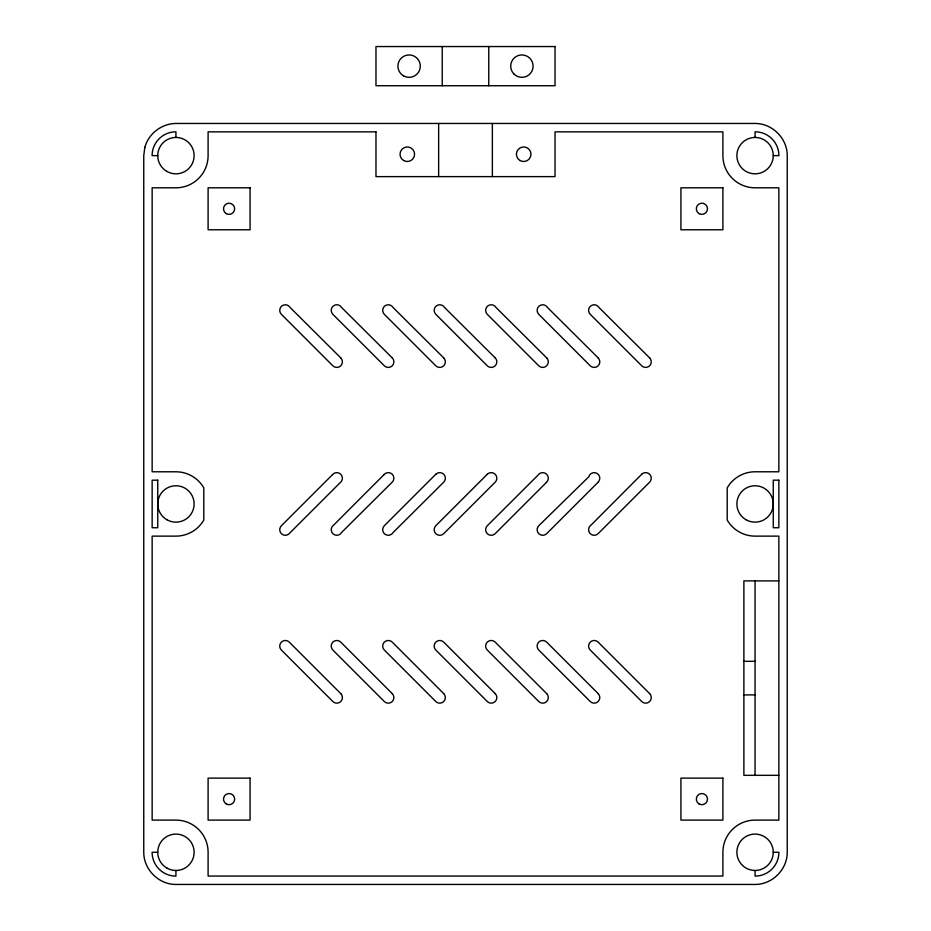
<?xml version="1.0" encoding="UTF-8"?>
<svg xmlns="http://www.w3.org/2000/svg" width="931" height="931" viewBox="0 0 931 931"><rect width="100%" height="100%" fill="white"/><g stroke="black" fill="none" stroke-linecap="round" stroke-linejoin="round"><path stroke-width="1.4" d="M157.746 155.628L152.102 155.628A23.834 23.834 0 0 1 175.936 131.806L175.936 137.451M773.254 155.628A18.189 18.189 0 0 1 745.975 171.385A18.189 18.189 0 0 1 745.975 139.883A18.189 18.189 0 0 1 773.254 155.628L778.898 155.628A23.834 23.834 0 0 0 755.064 131.806L755.064 137.451M778.851 580.897L743.881 580.897L743.881 775.337L778.851 775.337M743.881 661.324L755.064 661.324M743.881 694.898L755.064 694.898M157.746 852.272L152.102 852.272A23.834 23.834 0 0 0 175.936 876.106L175.936 870.462M773.254 852.272A18.189 18.189 0 0 0 745.975 836.527A18.189 18.189 0 0 0 745.975 868.029A18.189 18.189 0 0 0 773.254 852.272L778.898 852.272A23.834 23.834 0 0 1 755.064 876.106L755.064 870.462M755.064 580.897L755.064 775.337M492.359 123.462L492.359 176.622M488.763 46.55L488.763 85.722M442.237 46.55L442.237 85.722M438.641 123.462L438.641 176.622M144.852 147.307L143.758 155.628L143.758 852.272C143.653 869.496 158.712 884.555 175.936 884.45L755.064 884.45C772.288 884.555 787.347 869.496 787.242 852.272L787.242 155.628C787.347 138.416 772.288 123.346 755.064 123.462L175.936 123.462C161.703 123.544 148.611 133.587 144.852 147.307M383.793 474.868L333.787 524.979A5.598 5.598 0 0 0 333.03 533.824A5.598 5.598 0 0 0 341.77 532.264L391.742 482.607A5.598 5.598 0 0 0 392.184 474.205A5.598 5.598 0 0 0 383.793 474.868M641.75 474.228L591.162 524.991A5.598 5.598 0 0 0 589.928 533.312A5.598 5.598 0 0 0 598.342 533.451L649.605 482.2A5.598 5.598 0 0 0 649.663 474.286A5.598 5.598 0 0 0 641.75 474.228M332.495 474.647L281.756 525.387A5.598 5.598 0 0 0 281.523 533.8A5.598 5.598 0 0 0 289.89 532.928L340.048 482.782A5.598 5.598 0 0 0 340.897 474.403A5.598 5.598 0 0 0 332.495 474.647M435.883 474.182L384.328 525.736A5.598 5.598 0 0 0 384.875 534.138A5.598 5.598 0 0 0 393.126 532.497L443.645 482.246A5.598 5.598 0 0 0 443.784 474.333A5.598 5.598 0 0 0 435.883 474.182M487.285 474.263L435.801 525.736A5.598 5.598 0 0 0 435.801 533.649A5.598 5.598 0 0 0 443.715 533.649L495.199 482.177A5.598 5.598 0 0 0 495.199 474.263A5.598 5.598 0 0 0 487.285 474.263M546.392 482.444L495.199 533.649A5.598 5.598 0 0 1 487.285 533.649A5.598 5.598 0 0 1 487.285 525.736L538.083 475.089A5.598 5.598 0 0 1 546.427 474.03A5.598 5.598 0 0 1 546.392 482.444M598.179 482.153L546.555 533.766A5.598 5.598 0 0 1 538.653 533.533A5.598 5.598 0 0 1 538.874 525.631L588.788 476.788A5.598 5.598 0 0 1 596.969 473.355A5.598 5.598 0 0 1 598.179 482.153M555.027 46.55L375.973 46.55L375.973 85.722L555.027 85.722L555.027 46.55M375.973 131.853L208.102 131.853L208.102 155.628A32.178 32.178 0 0 1 175.936 187.806L152.149 187.806L152.149 471.784L175.936 471.784A32.178 32.178 0 0 1 203.796 487.867L203.796 520.045A32.178 32.178 0 0 1 175.936 536.128L152.149 536.128L152.149 820.106L175.936 820.106A32.178 32.178 0 0 1 208.102 852.272L208.102 876.059L722.898 876.059L722.898 852.272A32.178 32.178 0 0 1 755.064 820.106L778.851 820.106L778.851 536.128L755.064 536.128A32.178 32.178 0 0 1 727.204 520.045L727.204 487.867A32.178 32.178 0 0 1 755.064 471.784L778.851 471.784L778.851 187.806L755.064 187.806A32.178 32.178 0 0 1 722.898 155.628L722.898 131.853L555.027 131.853L555.027 176.622L375.973 176.622L375.973 131.853M250.078 187.806L208.102 187.806L208.102 229.771L250.078 229.771L250.078 187.806M722.898 187.806L680.922 187.806L680.922 229.771L722.898 229.771L722.898 187.806M157.746 480.175L152.149 480.175L152.149 527.737L157.746 527.737L157.746 480.175M778.851 480.175L773.254 480.175L773.254 527.737L778.851 527.737L778.851 480.175M250.078 778.13L208.102 778.13L208.102 820.106L250.078 820.106L250.078 778.13M722.898 778.13L680.922 778.13L680.922 820.106L722.898 820.106L722.898 778.13M649.629 357.876L599.04 307.556A5.598 5.598 0 0 0 590.789 305.915A5.598 5.598 0 0 0 590.242 314.306L641.715 365.79A5.598 5.598 0 0 0 649.629 365.79A5.598 5.598 0 0 0 649.629 357.876M598.156 357.876L547.568 307.556A5.598 5.598 0 0 0 539.317 305.915A5.598 5.598 0 0 0 538.758 314.306L590.242 365.79A5.598 5.598 0 0 0 598.156 365.79A5.598 5.598 0 0 0 598.156 357.876M546.672 357.876L496.083 307.556A5.598 5.598 0 0 0 487.832 305.915A5.598 5.598 0 0 0 487.285 314.306L538.758 365.79A5.598 5.598 0 0 0 546.672 365.79A5.598 5.598 0 0 0 546.672 357.876M495.199 357.876L444.611 307.556A5.598 5.598 0 0 0 436.36 305.915A5.598 5.598 0 0 0 435.801 314.306L487.285 365.79A5.598 5.598 0 0 0 495.199 365.79A5.598 5.598 0 0 0 495.199 357.876M443.715 357.876L393.126 307.556A5.598 5.598 0 0 0 384.875 305.915A5.598 5.598 0 0 0 384.328 314.306L435.801 365.79A5.598 5.598 0 0 0 443.715 365.79A5.598 5.598 0 0 0 443.715 357.876M392.242 357.876L341.654 307.556A5.598 5.598 0 0 0 333.391 305.915A5.598 5.598 0 0 0 332.844 314.306L384.328 365.79A5.598 5.598 0 0 0 392.242 365.79A5.598 5.598 0 0 0 392.242 357.876M340.758 357.876L290.169 307.556A5.598 5.598 0 0 0 281.918 305.915A5.598 5.598 0 0 0 281.371 314.306L332.844 365.79A5.598 5.598 0 0 0 340.758 365.79A5.598 5.598 0 0 0 340.758 357.876M649.629 693.607L598.156 642.122A5.598 5.598 0 0 0 590.242 642.122A5.598 5.598 0 0 0 590.242 650.036L641.715 701.52A5.598 5.598 0 0 0 649.629 701.52A5.598 5.598 0 0 0 649.629 693.607M598.156 693.607L546.672 642.122A5.598 5.598 0 0 0 538.758 642.122A5.598 5.598 0 0 0 538.758 650.036L590.242 701.52A5.598 5.598 0 0 0 598.156 701.52A5.598 5.598 0 0 0 598.156 693.607M546.672 693.607L495.199 642.122A5.598 5.598 0 0 0 487.285 642.122A5.598 5.598 0 0 0 487.285 650.036L538.758 701.52A5.598 5.598 0 0 0 546.672 701.52A5.598 5.598 0 0 0 546.672 693.607M495.199 693.607L443.715 642.122A5.598 5.598 0 0 0 435.801 642.122A5.598 5.598 0 0 0 435.801 650.036L487.285 701.52A5.598 5.598 0 0 0 495.199 701.52A5.598 5.598 0 0 0 495.199 693.607M443.715 693.607L392.242 642.122A5.598 5.598 0 0 0 384.328 642.122A5.598 5.598 0 0 0 384.328 650.036L435.801 701.52A5.598 5.598 0 0 0 443.715 701.52A5.598 5.598 0 0 0 443.715 693.607M392.242 693.607L340.758 642.122A5.598 5.598 0 0 0 332.844 642.122A5.598 5.598 0 0 0 332.844 650.036L384.328 701.52A5.598 5.598 0 0 0 392.242 701.52A5.598 5.598 0 0 0 392.242 693.607M340.758 693.607L289.285 642.122A5.598 5.598 0 0 0 281.371 642.122A5.598 5.598 0 0 0 281.371 650.036L332.844 701.52A5.598 5.598 0 0 0 340.758 701.52A5.598 5.598 0 0 0 340.758 693.607M226.291 213.641A5.598 5.598 0 0 0 234.682 208.788A5.598 5.598 0 0 0 226.291 203.947A5.598 5.598 0 0 0 226.291 213.641M699.111 213.641A5.598 5.598 0 0 0 707.502 208.788A5.598 5.598 0 0 0 699.111 203.947A5.598 5.598 0 0 0 699.111 213.641M226.291 803.965A5.598 5.598 0 0 0 234.682 799.124A5.598 5.598 0 0 0 226.291 794.271A5.598 5.598 0 0 0 226.291 803.965M699.111 803.965A5.598 5.598 0 0 0 707.502 799.124A5.598 5.598 0 0 0 699.111 794.271A5.598 5.598 0 0 0 699.111 803.965M745.975 519.707A18.189 18.189 0 0 0 773.254 503.95A18.189 18.189 0 0 0 745.975 488.205A18.189 18.189 0 0 0 745.975 519.707M166.835 868.029A18.189 18.189 0 0 0 194.114 852.272A18.189 18.189 0 0 0 166.835 836.527A18.189 18.189 0 0 0 166.835 868.029M166.835 519.707A18.189 18.189 0 0 0 194.114 503.95A18.189 18.189 0 0 0 166.835 488.205A18.189 18.189 0 0 0 166.835 519.707M166.835 171.385A18.189 18.189 0 0 0 194.114 155.628A18.189 18.189 0 0 0 166.835 139.883A18.189 18.189 0 0 0 166.835 171.385M403.67 160.539A7.273 7.273 0 0 0 414.586 154.232A7.273 7.273 0 0 0 403.67 147.936A7.273 7.273 0 0 0 403.67 160.539M520.057 160.539A7.273 7.273 0 0 0 530.973 154.232A7.273 7.273 0 0 0 520.057 147.936A7.273 7.273 0 0 0 520.057 160.539M403.507 75.83A11.195 11.195 0 0 0 420.3 66.136A11.195 11.195 0 0 0 403.507 56.442A11.195 11.195 0 0 0 403.507 75.83M513.982 74.049A11.195 11.195 0 0 0 532.707 69.034A11.195 11.195 0 0 0 518.998 55.325A11.195 11.195 0 0 0 513.982 74.049"/></g></svg>
